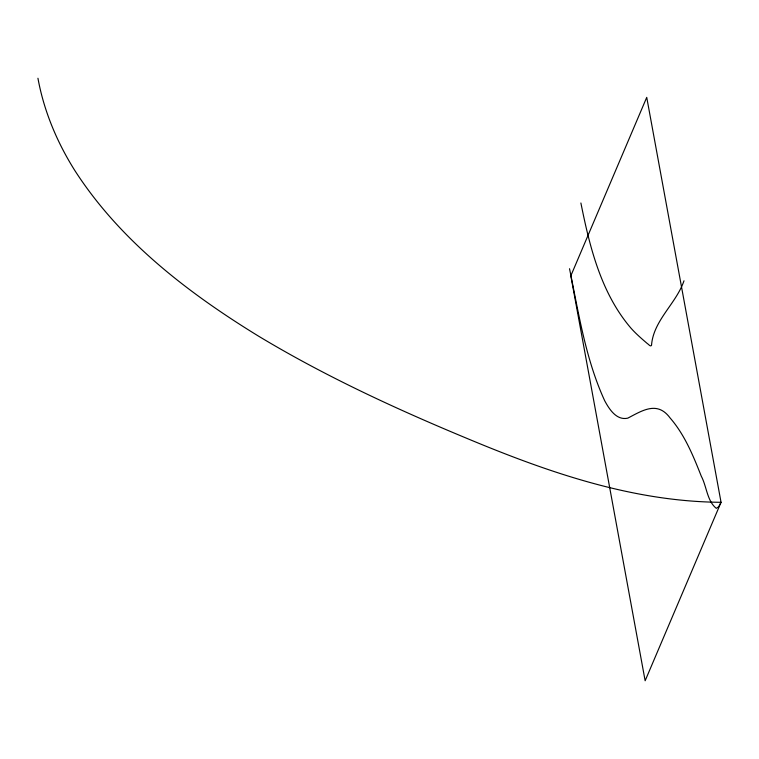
<?xml version="1.0" encoding="UTF-8"?>
<svg xmlns="http://www.w3.org/2000/svg" width="759" height="759" viewBox="0 0 759 759"><rect width="100%" height="100%" fill="white"/><g stroke="black" fill="none" stroke-linecap="round" stroke-linejoin="round"><path stroke-width="1.14" d="M683.992 280.802C676.155 303.723 653.328 320.44 651.516 345.373C650.51 347.148 648.423 344.064 647.361 343.58C641.697 338.742 636.042 333.856 631.071 328.277C601.128 293.391 589.696 247.026 580.891 202.985M569.525 268.724C578.7 313.249 585.587 359.149 604.714 400.78C609.249 409.205 616.564 420.695 627.788 418.152C642.351 410.562 657.313 400.638 670.074 417.934C684.675 434.727 693.195 455.694 701.269 476.159C706.705 486.301 707.056 501.063 716.316 508.35L718.583 506.822L721.05 502.297L646.734 97.37L570.825 275.83L645.141 680.757L721.05 502.297C632.361 501.727 547.391 472.022 466.51 438.218C395.145 408.551 324.757 376.037 258.487 336.114C187.947 292.851 120.064 240.812 74.752 170.405A316.275 242.652 23 0 1 37.941 78.243"/></g></svg>
